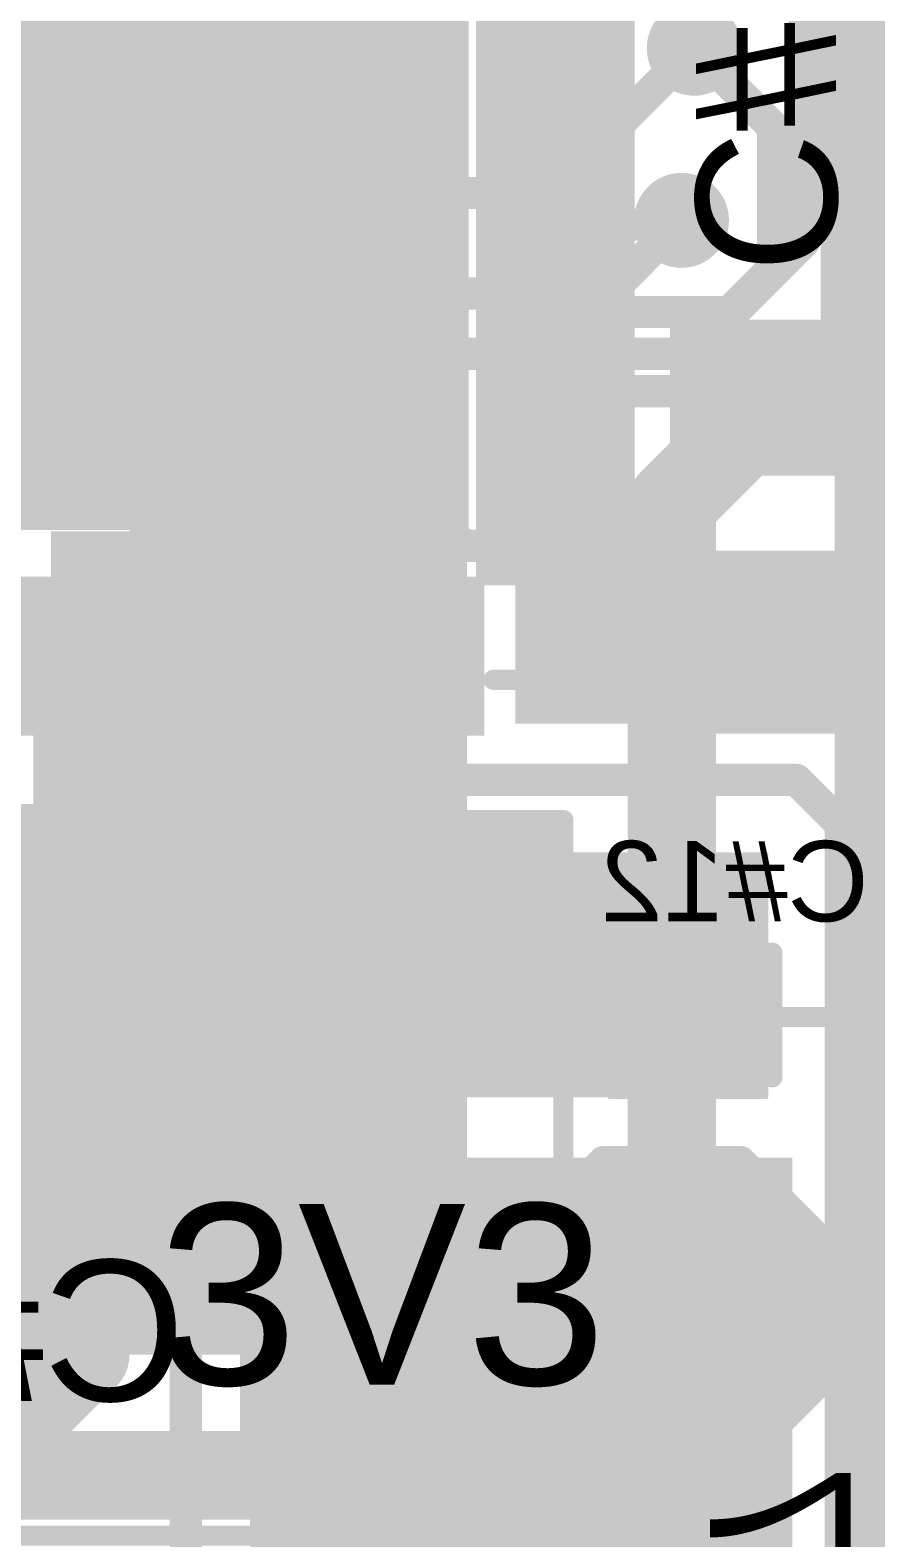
# Model space of a CAD drawing. Header units: millimetres. Extents: x -0.39 to 1.43, y -0.21 to 1.58.
# Drawn here: x 1.2063 to 1.419, y 0.1995 to 0.5745 of the extents above; entities that cross this region are included whole.
import ezdxf

# ---------------------------------------------------------------- set-up
doc = ezdxf.new("R2010")
doc.units = ezdxf.units.MM
doc.header["$MEASUREMENT"] = 0
for name, color, linetype in [('BottomLayer', 5, 'Continuous'), ('BottomOverlay', 54, 'Continuous'), ('BottomPaste', 16, 'Continuous'), ('BottomSolder', 6, 'Continuous'), ('TopLayer', 1, 'Continuous'), ('TopOverlay', 2, 'Continuous'), ('TopPaste', 8, 'Continuous'), ('TopSolder', 216, 'Continuous'), ('ViaHoleLayer', 16, 'Continuous')]:
    doc.layers.add(name, color=color, linetype=linetype)
doc.styles.add('Arial', font='', dxfattribs={"height": 0.2})
doc.styles.get('Arial').set_extended_font_data('Arial')

# ---------------------------------------------------------------- blocks, each defined once
blk = doc.blocks.new('TMC2130_LA_T_B_3')
at = {"layer": 'BottomLayer'}
for points in [[(-0.06299, 0.13189), (-0.06299, 0.10039), (-0.0748, 0.10039), (-0.0748, 0.13189)], [(-0.04331, 0.13189), (-0.04331, 0.10039), (-0.05512, 0.10039), (-0.05512, 0.13189)], [(-0.02362, 0.13189), (-0.02362, 0.10039), (-0.03543, 0.10039), (-0.03543, 0.13189)], [(-0.00394, 0.13189), (-0.00394, 0.10039), (-0.01575, 0.10039), (-0.01575, 0.13189)], [(0.01575, 0.13189), (0.01575, 0.10039), (0.00394, 0.10039), (0.00394, 0.13189)], [(0.03543, 0.13189), (0.03543, 0.10039), (0.02362, 0.10039), (0.02362, 0.13189)], [(0.05512, 0.13189), (0.05512, 0.10039), (0.04331, 0.10039), (0.04331, 0.13189)], [(0.0748, 0.13189), (0.0748, 0.10039), (0.06299, 0.10039), (0.06299, 0.13189)], [(-0.1122, 0.09449), (-0.08071, 0.09449), (-0.08071, 0.08268), (-0.1122, 0.08268)], [(0.1122, 0.08268), (0.08071, 0.08268), (0.08071, 0.09449), (0.1122, 0.09449)], [(-0.07087, 0.08071), (0.07087, 0.08071), (0.07087, -0.08071), (-0.07087, -0.08071)], [(-0.1122, 0.0748), (-0.08071, 0.0748), (-0.08071, 0.06299), (-0.1122, 0.06299)], [(0.1122, 0.06299), (0.08071, 0.06299), (0.08071, 0.0748), (0.1122, 0.0748)], [(-0.1122, 0.05512), (-0.08071, 0.05512), (-0.08071, 0.04331), (-0.1122, 0.04331)], [(0.1122, 0.04331), (0.08071, 0.04331), (0.08071, 0.05512), (0.1122, 0.05512)], [(-0.1122, 0.03543), (-0.08071, 0.03543), (-0.08071, 0.02362), (-0.1122, 0.02362)], [(0.1122, 0.02362), (0.08071, 0.02362), (0.08071, 0.03543), (0.1122, 0.03543)], [(-0.1122, 0.01575), (-0.08071, 0.01575), (-0.08071, 0.00394), (-0.1122, 0.00394)], [(0.1122, 0.00394), (0.08071, 0.00394), (0.08071, 0.01575), (0.1122, 0.01575)], [(-0.1122, -0.00394), (-0.08071, -0.00394), (-0.08071, -0.01575), (-0.1122, -0.01575)], [(0.1122, -0.01575), (0.08071, -0.01575), (0.08071, -0.00394), (0.1122, -0.00394)], [(-0.1122, -0.02362), (-0.08071, -0.02362), (-0.08071, -0.03543), (-0.1122, -0.03543)], [(0.1122, -0.03543), (0.08071, -0.03543), (0.08071, -0.02362), (0.1122, -0.02362)], [(-0.1122, -0.04331), (-0.08071, -0.04331), (-0.08071, -0.05512), (-0.1122, -0.05512)], [(0.1122, -0.05512), (0.08071, -0.05512), (0.08071, -0.04331), (0.1122, -0.04331)], [(-0.1122, -0.06299), (-0.08071, -0.06299), (-0.08071, -0.0748), (-0.1122, -0.0748)], [(0.1122, -0.0748), (0.08071, -0.0748), (0.08071, -0.06299), (0.1122, -0.06299)], [(-0.1122, -0.08268), (-0.08071, -0.08268), (-0.08071, -0.09449), (-0.1122, -0.09449)], [(0.1122, -0.09449), (0.08071, -0.09449), (0.08071, -0.08268), (0.1122, -0.08268)], [(-0.0748, -0.13189), (-0.0748, -0.10039), (-0.06299, -0.10039), (-0.06299, -0.13189)], [(-0.05512, -0.13189), (-0.05512, -0.10039), (-0.04331, -0.10039), (-0.04331, -0.13189)], [(-0.03543, -0.13189), (-0.03543, -0.10039), (-0.02362, -0.10039), (-0.02362, -0.13189)], [(-0.01575, -0.13189), (-0.01575, -0.10039), (-0.00394, -0.10039), (-0.00394, -0.13189)], [(0.00394, -0.13189), (0.00394, -0.10039), (0.01575, -0.10039), (0.01575, -0.13189)], [(0.02362, -0.13189), (0.02362, -0.10039), (0.03543, -0.10039), (0.03543, -0.13189)], [(0.04331, -0.13189), (0.04331, -0.10039), (0.05512, -0.10039), (0.05512, -0.13189)], [(0.06299, -0.13189), (0.06299, -0.10039), (0.0748, -0.10039), (0.0748, -0.13189)]]:
    blk.add_hatch(color=5, dxfattribs=at).paths.add_polyline_path(points)
at = {"layer": 'BottomPaste'}
for points in [[(-0.06299, 0.13189), (-0.06299, 0.10039), (-0.0748, 0.10039), (-0.0748, 0.13189)], [(-0.04331, 0.13189), (-0.04331, 0.10039), (-0.05512, 0.10039), (-0.05512, 0.13189)], [(-0.02362, 0.13189), (-0.02362, 0.10039), (-0.03543, 0.10039), (-0.03543, 0.13189)], [(-0.00394, 0.13189), (-0.00394, 0.10039), (-0.01575, 0.10039), (-0.01575, 0.13189)], [(0.01575, 0.13189), (0.01575, 0.10039), (0.00394, 0.10039), (0.00394, 0.13189)], [(0.03543, 0.13189), (0.03543, 0.10039), (0.02362, 0.10039), (0.02362, 0.13189)], [(0.05512, 0.13189), (0.05512, 0.10039), (0.04331, 0.10039), (0.04331, 0.13189)], [(0.0748, 0.13189), (0.0748, 0.10039), (0.06299, 0.10039), (0.06299, 0.13189)], [(-0.1122, 0.09449), (-0.08071, 0.09449), (-0.08071, 0.08268), (-0.1122, 0.08268)], [(0.1122, 0.08268), (0.08071, 0.08268), (0.08071, 0.09449), (0.1122, 0.09449)], [(-0.07087, 0.08071), (0.07087, 0.08071), (0.07087, -0.08071), (-0.07087, -0.08071)], [(-0.1122, 0.0748), (-0.08071, 0.0748), (-0.08071, 0.06299), (-0.1122, 0.06299)], [(0.1122, 0.06299), (0.08071, 0.06299), (0.08071, 0.0748), (0.1122, 0.0748)], [(-0.1122, 0.05512), (-0.08071, 0.05512), (-0.08071, 0.04331), (-0.1122, 0.04331)], [(0.1122, 0.04331), (0.08071, 0.04331), (0.08071, 0.05512), (0.1122, 0.05512)], [(-0.1122, 0.03543), (-0.08071, 0.03543), (-0.08071, 0.02362), (-0.1122, 0.02362)], [(0.1122, 0.02362), (0.08071, 0.02362), (0.08071, 0.03543), (0.1122, 0.03543)], [(-0.1122, 0.01575), (-0.08071, 0.01575), (-0.08071, 0.00394), (-0.1122, 0.00394)], [(0.1122, 0.00394), (0.08071, 0.00394), (0.08071, 0.01575), (0.1122, 0.01575)], [(-0.1122, -0.00394), (-0.08071, -0.00394), (-0.08071, -0.01575), (-0.1122, -0.01575)], [(0.1122, -0.01575), (0.08071, -0.01575), (0.08071, -0.00394), (0.1122, -0.00394)], [(-0.1122, -0.02362), (-0.08071, -0.02362), (-0.08071, -0.03543), (-0.1122, -0.03543)], [(0.1122, -0.03543), (0.08071, -0.03543), (0.08071, -0.02362), (0.1122, -0.02362)], [(-0.1122, -0.04331), (-0.08071, -0.04331), (-0.08071, -0.05512), (-0.1122, -0.05512)], [(0.1122, -0.05512), (0.08071, -0.05512), (0.08071, -0.04331), (0.1122, -0.04331)], [(-0.1122, -0.06299), (-0.08071, -0.06299), (-0.08071, -0.0748), (-0.1122, -0.0748)], [(0.1122, -0.0748), (0.08071, -0.0748), (0.08071, -0.06299), (0.1122, -0.06299)], [(-0.1122, -0.08268), (-0.08071, -0.08268), (-0.08071, -0.09449), (-0.1122, -0.09449)], [(0.1122, -0.09449), (0.08071, -0.09449), (0.08071, -0.08268), (0.1122, -0.08268)], [(-0.0748, -0.13189), (-0.0748, -0.10039), (-0.06299, -0.10039), (-0.06299, -0.13189)], [(-0.05512, -0.13189), (-0.05512, -0.10039), (-0.04331, -0.10039), (-0.04331, -0.13189)], [(-0.03543, -0.13189), (-0.03543, -0.10039), (-0.02362, -0.10039), (-0.02362, -0.13189)], [(-0.01575, -0.13189), (-0.01575, -0.10039), (-0.00394, -0.10039), (-0.00394, -0.13189)], [(0.00394, -0.13189), (0.00394, -0.10039), (0.01575, -0.10039), (0.01575, -0.13189)], [(0.02362, -0.13189), (0.02362, -0.10039), (0.03543, -0.10039), (0.03543, -0.13189)], [(0.04331, -0.13189), (0.04331, -0.10039), (0.05512, -0.10039), (0.05512, -0.13189)], [(0.06299, -0.13189), (0.06299, -0.10039), (0.0748, -0.10039), (0.0748, -0.13189)]]:
    blk.add_hatch(color=16, dxfattribs=at).paths.add_polyline_path(points)
at = {"layer": 'BottomSolder'}
for points in [[(-0.05899, 0.13589), (-0.05899, 0.09639), (-0.0788, 0.09639), (-0.0788, 0.13589)], [(-0.03931, 0.13589), (-0.03931, 0.09639), (-0.05912, 0.09639), (-0.05912, 0.13589)], [(-0.01962, 0.13589), (-0.01962, 0.09639), (-0.03943, 0.09639), (-0.03943, 0.13589)], [(0.00006, 0.13589), (0.00006, 0.09639), (-0.01975, 0.09639), (-0.01975, 0.13589)], [(0.01975, 0.13589), (0.01975, 0.09639), (-0.00006, 0.09639), (-0.00006, 0.13589)], [(0.03943, 0.13589), (0.03943, 0.09639), (0.01962, 0.09639), (0.01962, 0.13589)], [(0.05912, 0.13589), (0.05912, 0.09639), (0.03931, 0.09639), (0.03931, 0.13589)], [(0.0788, 0.13589), (0.0788, 0.09639), (0.05899, 0.09639), (0.05899, 0.13589)], [(-0.1162, 0.09849), (-0.07671, 0.09849), (-0.07671, 0.07868), (-0.1162, 0.07868)], [(0.1162, 0.07868), (0.07671, 0.07868), (0.07671, 0.09849), (0.1162, 0.09849)], [(-0.07487, 0.08471), (0.07487, 0.08471), (0.07487, -0.08471), (-0.07487, -0.08471)], [(-0.1162, 0.0788), (-0.07671, 0.0788), (-0.07671, 0.05899), (-0.1162, 0.05899)], [(0.1162, 0.05899), (0.07671, 0.05899), (0.07671, 0.0788), (0.1162, 0.0788)], [(-0.1162, 0.05912), (-0.07671, 0.05912), (-0.07671, 0.03931), (-0.1162, 0.03931)], [(0.1162, 0.03931), (0.07671, 0.03931), (0.07671, 0.05912), (0.1162, 0.05912)], [(-0.1162, 0.03943), (-0.07671, 0.03943), (-0.07671, 0.01962), (-0.1162, 0.01962)], [(0.1162, 0.01962), (0.07671, 0.01962), (0.07671, 0.03943), (0.1162, 0.03943)], [(-0.1162, 0.01975), (-0.07671, 0.01975), (-0.07671, -0.00006), (-0.1162, -0.00006)], [(0.1162, -0.00006), (0.07671, -0.00006), (0.07671, 0.01975), (0.1162, 0.01975)], [(-0.1162, 0.00006), (-0.07671, 0.00006), (-0.07671, -0.01975), (-0.1162, -0.01975)], [(0.1162, -0.01975), (0.07671, -0.01975), (0.07671, 0.00006), (0.1162, 0.00006)], [(-0.1162, -0.01962), (-0.07671, -0.01962), (-0.07671, -0.03943), (-0.1162, -0.03943)], [(0.1162, -0.03943), (0.07671, -0.03943), (0.07671, -0.01962), (0.1162, -0.01962)], [(-0.1162, -0.03931), (-0.07671, -0.03931), (-0.07671, -0.05912), (-0.1162, -0.05912)], [(0.1162, -0.05912), (0.07671, -0.05912), (0.07671, -0.03931), (0.1162, -0.03931)], [(-0.1162, -0.05899), (-0.07671, -0.05899), (-0.07671, -0.0788), (-0.1162, -0.0788)], [(0.1162, -0.0788), (0.07671, -0.0788), (0.07671, -0.05899), (0.1162, -0.05899)], [(-0.1162, -0.07868), (-0.07671, -0.07868), (-0.07671, -0.09849), (-0.1162, -0.09849)], [(0.1162, -0.09849), (0.07671, -0.09849), (0.07671, -0.07868), (0.1162, -0.07868)], [(-0.0788, -0.13589), (-0.0788, -0.09639), (-0.05899, -0.09639), (-0.05899, -0.13589)], [(-0.05912, -0.13589), (-0.05912, -0.09639), (-0.03931, -0.09639), (-0.03931, -0.13589)], [(-0.03943, -0.13589), (-0.03943, -0.09639), (-0.01962, -0.09639), (-0.01962, -0.13589)], [(-0.01975, -0.13589), (-0.01975, -0.09639), (0.00006, -0.09639), (0.00006, -0.13589)], [(-0.00006, -0.13589), (-0.00006, -0.09639), (0.01975, -0.09639), (0.01975, -0.13589)], [(0.01962, -0.13589), (0.01962, -0.09639), (0.03943, -0.09639), (0.03943, -0.13589)], [(0.03931, -0.13589), (0.03931, -0.09639), (0.05912, -0.09639), (0.05912, -0.13589)], [(0.05899, -0.13589), (0.05899, -0.09639), (0.0788, -0.09639), (0.0788, -0.13589)]]:
    blk.add_hatch(color=6, dxfattribs=at).paths.add_polyline_path(points)
at = {"layer": 'BottomOverlay', "const_width": 0.005}
for points in [[(-0.1025, 0.122), (-0.1025, 0.104)], [(-0.081, 0.122), (-0.1025, 0.122)], [(0.1025, 0.122), (0.081, 0.122)], [(0.1025, 0.122), (0.1025, 0.104)], [(-0.1025, -0.104), (-0.1025, -0.122)], [(0.1025, -0.104), (0.1025, -0.122)], [(-0.081, -0.122), (-0.1025, -0.122)], [(0.1025, -0.122), (0.081, -0.122)]]:
    blk.add_lwpolyline(points, dxfattribs=at)
at = {"layer": 'BottomOverlay'}
for points, const_width in [([(-0.10375, 0.122, 1), (-0.10125, 0.122, 1)], 0.0025), ([(-0.10375, 0.122, 1), (-0.10125, 0.122, 1)], 0.0025), ([(-0.08225, 0.122, 1), (-0.07975, 0.122, 1)], 0.0025), ([(0.07975, 0.122, 1), (0.08225, 0.122, 1)], 0.0025), ([(0.10125, 0.122, 1), (0.10375, 0.122, 1)], 0.0025), ([(0.10125, 0.122, 1), (0.10375, 0.122, 1)], 0.0025), ([(-0.10375, 0.104, 1), (-0.10125, 0.104, 1)], 0.0025), ([(0.10125, 0.104, 1), (0.10375, 0.104, 1)], 0.0025), ([(-0.11094, -0.1045, 1), (-0.11506, -0.1045, 1)], 0.01), ([(-0.11756, -0.1045, 1), (-0.11256, -0.1045, 1)], 0.005), ([(-0.11344, -0.1045, 1), (-0.10844, -0.1045, 1)], 0.005), ([(-0.10375, -0.104, 1), (-0.10125, -0.104, 1)], 0.0025), ([(0.10125, -0.104, 1), (0.10375, -0.104, 1)], 0.0025), ([(-0.10375, -0.122, 1), (-0.10125, -0.122, 1)], 0.0025), ([(-0.10375, -0.122, 1), (-0.10125, -0.122, 1)], 0.0025), ([(-0.08225, -0.122, 1), (-0.07975, -0.122, 1)], 0.0025), ([(0.07975, -0.122, 1), (0.08225, -0.122, 1)], 0.0025), ([(0.10125, -0.122, 1), (0.10375, -0.122, 1)], 0.0025), ([(0.10125, -0.122, 1), (0.10375, -0.122, 1)], 0.0025)]:
    blk.add_lwpolyline(points, format="xyb", close=True, dxfattribs=dict(at, const_width=const_width))
blk = doc.blocks.new('VKMD1001J101MV_4')
at = {"layer": 'TopLayer'}
for points in [[(-0.20768, 0.02756), (-0.0502, 0.02756), (-0.0502, -0.02756), (-0.20768, -0.02756)], [(0.0502, 0.02756), (0.20768, 0.02756), (0.20768, -0.02756), (0.0502, -0.02756)]]:
    blk.add_hatch(color=1, dxfattribs=at).paths.add_polyline_path(points)
at = {"layer": 'TopPaste'}
for points in [[(-0.20768, 0.02756), (-0.0502, 0.02756), (-0.0502, -0.02756), (-0.20768, -0.02756)], [(0.0502, 0.02756), (0.20768, 0.02756), (0.20768, -0.02756), (0.0502, -0.02756)]]:
    blk.add_hatch(color=8, dxfattribs=at).paths.add_polyline_path(points)
at = {"layer": 'TopSolder'}
for points in [[(-0.21168, 0.03156), (-0.0462, 0.03156), (-0.0462, -0.03156), (-0.21168, -0.03156)], [(0.0462, 0.03156), (0.21168, 0.03156), (0.21168, -0.03156), (0.0462, -0.03156)]]:
    blk.add_hatch(color=216, dxfattribs=at).paths.add_polyline_path(points)
at = {"layer": 'TopOverlay', "const_width": 0.005}
for points in [[(0.167, 0.166), (-0.107, 0.166)], [(0.167, 0.04), (0.167, 0.166)]]:
    blk.add_lwpolyline(points, dxfattribs=at)
at = {"layer": 'TopOverlay', "const_width": 0.0025}
for points in [[(0.16575, 0.166, 1), (0.16825, 0.166, 1)], [(0.16575, 0.166, 1), (0.16825, 0.166, 1)], [(0.16575, 0.04, 1), (0.16825, 0.04, 1)]]:
    blk.add_lwpolyline(points, format="xyb", close=True, dxfattribs=at)
blk = doc.blocks.new('R___1206_B_6')
at = {"layer": 'BottomLayer'}
for points in [[(-0.08, 0.035), (-0.02, 0.035), (-0.02, -0.035), (-0.08, -0.035)], [(0.02, 0.035), (0.08, 0.035), (0.08, -0.035), (0.02, -0.035)]]:
    blk.add_hatch(color=5, dxfattribs=at).paths.add_polyline_path(points)
at = {"layer": 'BottomPaste'}
for points in [[(-0.08, 0.035), (-0.02, 0.035), (-0.02, -0.035), (-0.08, -0.035)], [(0.02, 0.035), (0.08, 0.035), (0.08, -0.035), (0.02, -0.035)]]:
    blk.add_hatch(color=16, dxfattribs=at).paths.add_polyline_path(points)
at = {"layer": 'BottomSolder'}
for points in [[(-0.084, 0.039), (-0.016, 0.039), (-0.016, -0.039), (-0.084, -0.039)], [(0.016, 0.039), (0.084, 0.039), (0.084, -0.039), (0.016, -0.039)]]:
    blk.add_hatch(color=6, dxfattribs=at).paths.add_polyline_path(points)
at = {"layer": 'BottomOverlay', "const_width": 0.005}
for points in [[(-0.084, 0.039), (0.084, 0.039)], [(-0.084, 0.039), (-0.084, -0.039)], [(0.084, 0.039), (0.084, -0.039)], [(-0.084, -0.039), (0.084, -0.039)]]:
    blk.add_lwpolyline(points, dxfattribs=at)
at = {"layer": 'BottomOverlay', "const_width": 0.0025}
for points in [[(-0.08525, 0.039, 1), (-0.08275, 0.039, 1)], [(-0.08525, 0.039, 1), (-0.08275, 0.039, 1)], [(0.08275, 0.039, 1), (0.08525, 0.039, 1)], [(0.08275, 0.039, 1), (0.08525, 0.039, 1)], [(-0.08525, -0.039, 1), (-0.08275, -0.039, 1)], [(-0.08525, -0.039, 1), (-0.08275, -0.039, 1)], [(0.08275, -0.039, 1), (0.08525, -0.039, 1)], [(0.08275, -0.039, 1), (0.08525, -0.039, 1)]]:
    blk.add_lwpolyline(points, format="xyb", close=True, dxfattribs=at)
blk = doc.blocks.new('SMB_B_28')
at = {"layer": 'BottomLayer'}
for points in [[(-0.11417, 0.03937), (-0.05512, 0.03937), (-0.05512, -0.03937), (-0.11417, -0.03937)], [(0.05512, 0.03937), (0.11417, 0.03937), (0.11417, -0.03937), (0.05512, -0.03937)]]:
    blk.add_hatch(color=5, dxfattribs=at).paths.add_polyline_path(points)
at = {"layer": 'BottomOverlay'}
for points in [[(-0.1825, -0.073), (-0.118, -0.073), (-0.118, 0.073), (-0.1825, 0.073)], [(-0.12, 0.043), (-0.085, 0.043), (-0.085, 0.073), (-0.12, 0.073)], [(-0.12, -0.073), (-0.085, -0.073), (-0.085, -0.043), (-0.12, -0.043)]]:
    blk.add_hatch(color=54, dxfattribs=at).paths.add_polyline_path(points)
at = {"layer": 'BottomPaste'}
for points in [[(-0.11417, 0.03937), (-0.05512, 0.03937), (-0.05512, -0.03937), (-0.11417, -0.03937)], [(0.05512, 0.03937), (0.11417, 0.03937), (0.11417, -0.03937), (0.05512, -0.03937)]]:
    blk.add_hatch(color=16, dxfattribs=at).paths.add_polyline_path(points)
at = {"layer": 'BottomSolder'}
for points in [[(-0.11817, 0.04337), (-0.05112, 0.04337), (-0.05112, -0.04337), (-0.11817, -0.04337)], [(0.05112, 0.04337), (0.11817, 0.04337), (0.11817, -0.04337), (0.05112, -0.04337)]]:
    blk.add_hatch(color=6, dxfattribs=at).paths.add_polyline_path(points)
at = {"layer": 'BottomOverlay', "const_width": 0.005}
for points in [[(-0.096, 0.073), (0.084, 0.073)], [(0.084, 0.05), (0.084, 0.073)], [(0.084, -0.073), (0.084, -0.05)], [(-0.096, -0.073), (0.084, -0.073)]]:
    blk.add_lwpolyline(points, dxfattribs=at)
at = {"layer": 'BottomOverlay', "const_width": 0.0025}
for points in [[(-0.09725, 0.073, 1), (-0.09475, 0.073, 1)], [(0.08275, 0.073, 1), (0.08525, 0.073, 1)], [(0.08275, 0.073, 1), (0.08525, 0.073, 1)], [(0.08275, 0.05, 1), (0.08525, 0.05, 1)], [(0.08275, -0.05, 1), (0.08525, -0.05, 1)], [(-0.09725, -0.073, 1), (-0.09475, -0.073, 1)], [(0.08275, -0.073, 1), (0.08525, -0.073, 1)], [(0.08275, -0.073, 1), (0.08525, -0.073, 1)]]:
    blk.add_lwpolyline(points, format="xyb", close=True, dxfattribs=at)
at = {"layer": 'BottomOverlay', "text_generation_flag": 2}
blk.add_text('D5', height=0.035, dxfattribs=at).set_placement((0.1055, -0.1215))
blk = doc.blocks.new('TEST_POINT_48')
at = {"layer": 'TopLayer'}
blk.add_hatch(color=1, dxfattribs=at).paths.add_polyline_path([(0.015, 0.03), (-0.015, 0.03), (-0.03, 0.015), (-0.03, -0.015), (-0.015, -0.03), (0.015, -0.03), (0.03, -0.015), (0.03, 0.015)])
at = {"layer": 'TopPaste'}
blk.add_hatch(color=8, dxfattribs=at).paths.add_polyline_path([(0.015, 0.03), (-0.015, 0.03), (-0.03, 0.015), (-0.03, -0.015), (-0.015, -0.03), (0.015, -0.03), (0.03, -0.015), (0.03, 0.015)])
at = {"layer": 'TopSolder'}
blk.add_hatch(color=216, dxfattribs=at).paths.add_polyline_path([(0.017, 0.034), (-0.017, 0.034), (-0.034, 0.017), (-0.034, -0.017), (-0.017, -0.034), (0.017, -0.034), (0.034, -0.017), (0.034, 0.017)])
at = {"layer": 'TopOverlay', "const_width": 0.00787}
for points in [[(-0.017, 0.037), (-0.037, 0.017)], [(-0.017, 0.037), (0.017, 0.037)], [(-0.017, 0.037), (0.017, 0.037)], [(0.017, 0.037), (0.037, 0.017)], [(-0.037, 0.017), (-0.037, -0.017)], [(0.037, 0.017), (0.037, -0.017)], [(-0.037, -0.017), (-0.017, -0.037)], [(0.037, -0.017), (0.017, -0.037)], [(-0.017, -0.037), (0.017, -0.037)], [(-0.017, -0.037), (0.017, -0.037)]]:
    blk.add_lwpolyline(points, dxfattribs=at)
at = {"layer": 'TopOverlay', "const_width": 0.00394}
for points in [[(-0.01897, 0.037, 1), (-0.01503, 0.037, 1)], [(-0.01897, 0.037, 1), (-0.01503, 0.037, 1)], [(-0.01897, 0.037, 1), (-0.01503, 0.037, 1)], [(0.01503, 0.037, 1), (0.01897, 0.037, 1)], [(0.01503, 0.037, 1), (0.01897, 0.037, 1)], [(0.01503, 0.037, 1), (0.01897, 0.037, 1)], [(-0.03897, 0.017, 1), (-0.03503, 0.017, 1)], [(-0.03897, 0.017, 1), (-0.03503, 0.017, 1)], [(0.03503, 0.017, 1), (0.03897, 0.017, 1)], [(0.03503, 0.017, 1), (0.03897, 0.017, 1)], [(-0.03897, -0.017, 1), (-0.03503, -0.017, 1)], [(-0.03897, -0.017, 1), (-0.03503, -0.017, 1)], [(0.03503, -0.017, 1), (0.03897, -0.017, 1)], [(0.03503, -0.017, 1), (0.03897, -0.017, 1)], [(-0.01897, -0.037, 1), (-0.01503, -0.037, 1)], [(-0.01897, -0.037, 1), (-0.01503, -0.037, 1)], [(-0.01897, -0.037, 1), (-0.01503, -0.037, 1)], [(0.01503, -0.037, 1), (0.01897, -0.037, 1)], [(0.01503, -0.037, 1), (0.01897, -0.037, 1)], [(0.01503, -0.037, 1), (0.01897, -0.037, 1)]]:
    blk.add_lwpolyline(points, format="xyb", close=True, dxfattribs=at)
blk = doc.blocks.new('TEST_POINT_49')
at = {"layer": 'TopLayer'}
blk.add_hatch(color=1, dxfattribs=at).paths.add_polyline_path([(0.015, 0.03), (-0.015, 0.03), (-0.03, 0.015), (-0.03, -0.015), (-0.015, -0.03), (0.015, -0.03), (0.03, -0.015), (0.03, 0.015)])
at = {"layer": 'TopPaste'}
blk.add_hatch(color=8, dxfattribs=at).paths.add_polyline_path([(0.015, 0.03), (-0.015, 0.03), (-0.03, 0.015), (-0.03, -0.015), (-0.015, -0.03), (0.015, -0.03), (0.03, -0.015), (0.03, 0.015)])
at = {"layer": 'TopSolder'}
blk.add_hatch(color=216, dxfattribs=at).paths.add_polyline_path([(0.017, 0.034), (-0.017, 0.034), (-0.034, 0.017), (-0.034, -0.017), (-0.017, -0.034), (0.017, -0.034), (0.034, -0.017), (0.034, 0.017)])
at = {"layer": 'TopOverlay', "const_width": 0.00787}
for points in [[(-0.017, 0.037), (-0.037, 0.017)], [(0.017, 0.037), (-0.017, 0.037)], [(0.017, 0.037), (-0.017, 0.037)], [(0.037, 0.017), (0.017, 0.037)], [(-0.037, 0.017), (-0.037, -0.017)], [(0.037, 0.017), (0.037, -0.017)], [(-0.017, -0.037), (-0.037, -0.017)], [(0.037, -0.017), (0.017, -0.037)], [(0.017, -0.037), (-0.017, -0.037)], [(0.017, -0.037), (-0.017, -0.037)]]:
    blk.add_lwpolyline(points, dxfattribs=at)
at = {"layer": 'TopOverlay', "const_width": 0.00394}
for points in [[(-0.01897, 0.037, 1), (-0.01503, 0.037, 1)], [(-0.01897, 0.037, 1), (-0.01503, 0.037, 1)], [(-0.01897, 0.037, 1), (-0.01503, 0.037, 1)], [(0.01503, 0.037, 1), (0.01897, 0.037, 1)], [(0.01503, 0.037, 1), (0.01897, 0.037, 1)], [(0.01503, 0.037, 1), (0.01897, 0.037, 1)], [(-0.03897, 0.017, 1), (-0.03503, 0.017, 1)], [(-0.03897, 0.017, 1), (-0.03503, 0.017, 1)], [(0.03503, 0.017, 1), (0.03897, 0.017, 1)], [(0.03503, 0.017, 1), (0.03897, 0.017, 1)], [(-0.03897, -0.017, 1), (-0.03503, -0.017, 1)], [(-0.03897, -0.017, 1), (-0.03503, -0.017, 1)], [(0.03503, -0.017, 1), (0.03897, -0.017, 1)], [(0.03503, -0.017, 1), (0.03897, -0.017, 1)], [(-0.01897, -0.037, 1), (-0.01503, -0.037, 1)], [(-0.01897, -0.037, 1), (-0.01503, -0.037, 1)], [(-0.01897, -0.037, 1), (-0.01503, -0.037, 1)], [(0.01503, -0.037, 1), (0.01897, -0.037, 1)], [(0.01503, -0.037, 1), (0.01897, -0.037, 1)], [(0.01503, -0.037, 1), (0.01897, -0.037, 1)]]:
    blk.add_lwpolyline(points, format="xyb", close=True, dxfattribs=at)
blk = doc.blocks.new('C__0603_B_69')
at = {"layer": 'BottomLayer'}
for points in [[(-0.045, -0.0175), (-0.045, 0.0175), (-0.015, 0.0175), (-0.015, -0.0175)], [(0.015, -0.0175), (0.015, 0.0175), (0.045, 0.0175), (0.045, -0.0175)]]:
    blk.add_hatch(color=5, dxfattribs=at).paths.add_polyline_path(points)
at = {"layer": 'BottomPaste'}
for points in [[(-0.045, -0.0175), (-0.045, 0.0175), (-0.015, 0.0175), (-0.015, -0.0175)], [(0.015, -0.0175), (0.015, 0.0175), (0.045, 0.0175), (0.045, -0.0175)]]:
    blk.add_hatch(color=16, dxfattribs=at).paths.add_polyline_path(points)
at = {"layer": 'BottomSolder'}
for points in [[(-0.04736, -0.01986), (-0.04736, 0.01986), (-0.01264, 0.01986), (-0.01264, -0.01986)], [(0.01264, -0.01986), (0.01264, 0.01986), (0.04736, 0.01986), (0.04736, -0.01986)]]:
    blk.add_hatch(color=6, dxfattribs=at).paths.add_polyline_path(points)
at = {"layer": 'BottomOverlay', "const_width": 0.005}
for points in [[(-0.049, -0.021), (-0.049, 0.021)], [(-0.018, 0.021), (-0.049, 0.021)], [(0.049, 0.021), (0.018, 0.021)], [(0.049, -0.021), (0.049, 0.021)], [(-0.018, -0.021), (-0.049, -0.021)], [(0.049, -0.021), (0.018, -0.021)]]:
    blk.add_lwpolyline(points, dxfattribs=at)
at = {"layer": 'BottomOverlay', "const_width": 0.0025}
for points in [[(-0.05025, 0.021, 1), (-0.04775, 0.021, 1)], [(-0.05025, 0.021, 1), (-0.04775, 0.021, 1)], [(-0.01925, 0.021, 1), (-0.01675, 0.021, 1)], [(0.01675, 0.021, 1), (0.01925, 0.021, 1)], [(0.04775, 0.021, 1), (0.05025, 0.021, 1)], [(0.04775, 0.021, 1), (0.05025, 0.021, 1)], [(-0.05025, -0.021, 1), (-0.04775, -0.021, 1)], [(-0.05025, -0.021, 1), (-0.04775, -0.021, 1)], [(-0.01925, -0.021, 1), (-0.01675, -0.021, 1)], [(0.01675, -0.021, 1), (0.01925, -0.021, 1)], [(0.04775, -0.021, 1), (0.05025, -0.021, 1)], [(0.04775, -0.021, 1), (0.05025, -0.021, 1)]]:
    blk.add_lwpolyline(points, format="xyb", close=True, dxfattribs=at)
blk = doc.blocks.new('C__0603_B_70')
at = {"layer": 'BottomLayer'}
for points in [[(-0.045, -0.0175), (-0.045, 0.0175), (-0.015, 0.0175), (-0.015, -0.0175)], [(0.015, -0.0175), (0.015, 0.0175), (0.045, 0.0175), (0.045, -0.0175)]]:
    blk.add_hatch(color=5, dxfattribs=at).paths.add_polyline_path(points)
at = {"layer": 'BottomPaste'}
for points in [[(-0.045, -0.0175), (-0.045, 0.0175), (-0.015, 0.0175), (-0.015, -0.0175)], [(0.015, -0.0175), (0.015, 0.0175), (0.045, 0.0175), (0.045, -0.0175)]]:
    blk.add_hatch(color=16, dxfattribs=at).paths.add_polyline_path(points)
at = {"layer": 'BottomSolder'}
for points in [[(-0.04736, -0.01986), (-0.04736, 0.01986), (-0.01264, 0.01986), (-0.01264, -0.01986)], [(0.01264, -0.01986), (0.01264, 0.01986), (0.04736, 0.01986), (0.04736, -0.01986)]]:
    blk.add_hatch(color=6, dxfattribs=at).paths.add_polyline_path(points)
at = {"layer": 'BottomOverlay', "const_width": 0.005}
for points in [[(-0.049, -0.021), (-0.049, 0.021)], [(-0.018, 0.021), (-0.049, 0.021)], [(0.049, 0.021), (0.018, 0.021)], [(0.049, -0.021), (0.049, 0.021)], [(-0.018, -0.021), (-0.049, -0.021)], [(0.049, -0.021), (0.018, -0.021)]]:
    blk.add_lwpolyline(points, dxfattribs=at)
at = {"layer": 'BottomOverlay', "const_width": 0.0025}
for points in [[(-0.05025, 0.021, 1), (-0.04775, 0.021, 1)], [(-0.05025, 0.021, 1), (-0.04775, 0.021, 1)], [(-0.01925, 0.021, 1), (-0.01675, 0.021, 1)], [(0.01675, 0.021, 1), (0.01925, 0.021, 1)], [(0.04775, 0.021, 1), (0.05025, 0.021, 1)], [(0.04775, 0.021, 1), (0.05025, 0.021, 1)], [(-0.05025, -0.021, 1), (-0.04775, -0.021, 1)], [(-0.05025, -0.021, 1), (-0.04775, -0.021, 1)], [(-0.01925, -0.021, 1), (-0.01675, -0.021, 1)], [(0.01675, -0.021, 1), (0.01925, -0.021, 1)], [(0.04775, -0.021, 1), (0.05025, -0.021, 1)], [(0.04775, -0.021, 1), (0.05025, -0.021, 1)]]:
    blk.add_lwpolyline(points, format="xyb", close=True, dxfattribs=at)
blk = doc.blocks.new('C__0603_B_72')
at = {"layer": 'BottomLayer'}
for points in [[(-0.045, -0.0175), (-0.045, 0.0175), (-0.015, 0.0175), (-0.015, -0.0175)], [(0.015, -0.0175), (0.015, 0.0175), (0.045, 0.0175), (0.045, -0.0175)]]:
    blk.add_hatch(color=5, dxfattribs=at).paths.add_polyline_path(points)
at = {"layer": 'BottomPaste'}
for points in [[(-0.045, -0.0175), (-0.045, 0.0175), (-0.015, 0.0175), (-0.015, -0.0175)], [(0.015, -0.0175), (0.015, 0.0175), (0.045, 0.0175), (0.045, -0.0175)]]:
    blk.add_hatch(color=16, dxfattribs=at).paths.add_polyline_path(points)
at = {"layer": 'BottomSolder'}
for points in [[(-0.04736, -0.01986), (-0.04736, 0.01986), (-0.01264, 0.01986), (-0.01264, -0.01986)], [(0.01264, -0.01986), (0.01264, 0.01986), (0.04736, 0.01986), (0.04736, -0.01986)]]:
    blk.add_hatch(color=6, dxfattribs=at).paths.add_polyline_path(points)
at = {"layer": 'BottomOverlay', "const_width": 0.005}
for points in [[(-0.049, 0.021), (-0.049, -0.021)], [(-0.018, 0.021), (-0.049, 0.021)], [(0.049, 0.021), (0.018, 0.021)], [(0.049, 0.021), (0.049, -0.021)], [(-0.018, -0.021), (-0.049, -0.021)], [(0.049, -0.021), (0.018, -0.021)]]:
    blk.add_lwpolyline(points, dxfattribs=at)
at = {"layer": 'BottomOverlay', "const_width": 0.0025}
for points in [[(-0.05025, 0.021, 1), (-0.04775, 0.021, 1)], [(-0.05025, 0.021, 1), (-0.04775, 0.021, 1)], [(-0.01925, 0.021, 1), (-0.01675, 0.021, 1)], [(0.01675, 0.021, 1), (0.01925, 0.021, 1)], [(0.04775, 0.021, 1), (0.05025, 0.021, 1)], [(0.04775, 0.021, 1), (0.05025, 0.021, 1)], [(-0.05025, -0.021, 1), (-0.04775, -0.021, 1)], [(-0.05025, -0.021, 1), (-0.04775, -0.021, 1)], [(-0.01925, -0.021, 1), (-0.01675, -0.021, 1)], [(0.01675, -0.021, 1), (0.01925, -0.021, 1)], [(0.04775, -0.021, 1), (0.05025, -0.021, 1)], [(0.04775, -0.021, 1), (0.05025, -0.021, 1)]]:
    blk.add_lwpolyline(points, format="xyb", close=True, dxfattribs=at)
blk = doc.blocks.new('C__0603_B_73')
at = {"layer": 'BottomLayer'}
for points in [[(-0.045, -0.0175), (-0.045, 0.0175), (-0.015, 0.0175), (-0.015, -0.0175)], [(0.015, -0.0175), (0.015, 0.0175), (0.045, 0.0175), (0.045, -0.0175)]]:
    blk.add_hatch(color=5, dxfattribs=at).paths.add_polyline_path(points)
at = {"layer": 'BottomPaste'}
for points in [[(-0.045, -0.0175), (-0.045, 0.0175), (-0.015, 0.0175), (-0.015, -0.0175)], [(0.015, -0.0175), (0.015, 0.0175), (0.045, 0.0175), (0.045, -0.0175)]]:
    blk.add_hatch(color=16, dxfattribs=at).paths.add_polyline_path(points)
at = {"layer": 'BottomSolder'}
for points in [[(-0.04736, -0.01986), (-0.04736, 0.01986), (-0.01264, 0.01986), (-0.01264, -0.01986)], [(0.01264, -0.01986), (0.01264, 0.01986), (0.04736, 0.01986), (0.04736, -0.01986)]]:
    blk.add_hatch(color=6, dxfattribs=at).paths.add_polyline_path(points)
at = {"layer": 'BottomOverlay', "const_width": 0.005}
for points in [[(-0.049, 0.021), (-0.049, -0.021)], [(-0.018, 0.021), (-0.049, 0.021)], [(0.049, 0.021), (0.018, 0.021)], [(0.049, 0.021), (0.049, -0.021)], [(-0.018, -0.021), (-0.049, -0.021)], [(0.049, -0.021), (0.018, -0.021)]]:
    blk.add_lwpolyline(points, dxfattribs=at)
at = {"layer": 'BottomOverlay', "const_width": 0.0025}
for points in [[(-0.05025, 0.021, 1), (-0.04775, 0.021, 1)], [(-0.05025, 0.021, 1), (-0.04775, 0.021, 1)], [(-0.01925, 0.021, 1), (-0.01675, 0.021, 1)], [(0.01675, 0.021, 1), (0.01925, 0.021, 1)], [(0.04775, 0.021, 1), (0.05025, 0.021, 1)], [(0.04775, 0.021, 1), (0.05025, 0.021, 1)], [(-0.05025, -0.021, 1), (-0.04775, -0.021, 1)], [(-0.05025, -0.021, 1), (-0.04775, -0.021, 1)], [(-0.01925, -0.021, 1), (-0.01675, -0.021, 1)], [(0.01675, -0.021, 1), (0.01925, -0.021, 1)], [(0.04775, -0.021, 1), (0.05025, -0.021, 1)], [(0.04775, -0.021, 1), (0.05025, -0.021, 1)]]:
    blk.add_lwpolyline(points, format="xyb", close=True, dxfattribs=at)

msp = doc.modelspace()

# ---------------------------------------------------------------- hatches: boundary and pattern name
at = {"layer": 'BottomLayer'}
h = msp.add_hatch(color=5, dxfattribs=at)
edge = h.paths.add_edge_path()
edge.add_arc((1.37156, 0.57), 0.01181, 0, 360)
h = msp.add_hatch(color=5, dxfattribs=at)
edge = h.paths.add_edge_path()
edge.add_arc((1.36839, 0.52718), 0.01181, 0, 360)
h = msp.add_hatch(color=5, dxfattribs=at)
edge = h.paths.add_edge_path()
edge.add_arc((1.39025, 0.481), 0.01181, 0, 360)
h = msp.add_hatch(color=5, dxfattribs=at)
edge = h.paths.add_edge_path()
edge.add_arc((1.243, 0.463), 0.01181, 0, 360)
for points in [[(1.327, 0.402), (1.409, 0.402), (1.409, 0.445), (1.327, 0.445)], [(1.257, 0.361), (1.335, 0.361), (1.335, 0.377), (1.257, 0.377)], [(1.257, 0.309), (1.39, 0.309), (1.39, 0.37), (1.257, 0.37)], [(1.261, 0.15379), (1.396, 0.15379), (1.396, 0.294), (1.261, 0.294)]]:
    msp.add_hatch(color=5, dxfattribs=at).paths.add_polyline_path(points)
h = msp.add_hatch(color=5, dxfattribs=at)
edge = h.paths.add_edge_path()
edge.add_arc((1.296, 0.271), 0.01181, 0, 360)
at = {"layer": 'TopLayer'}
for points in [[(1.184, 0.545), (1.27351, 0.545), (1.27351, 0.916), (1.184, 0.916)], [(1.231, 0.359), (1.315, 0.359), (1.315, 0.481), (1.231, 0.481)], [(1.137, 0.245), (1.315, 0.245), (1.315, 0.382), (1.137, 0.382)]]:
    msp.add_hatch(color=1, dxfattribs=at).paths.add_polyline_path(points)
h = msp.add_hatch(color=1, dxfattribs=at)
edge = h.paths.add_edge_path()
edge.add_arc((1.37156, 0.57), 0.01181, 0, 360)
h = msp.add_hatch(color=1, dxfattribs=at)
edge = h.paths.add_edge_path()
edge.add_arc((1.36839, 0.52718), 0.01181, 0, 360)
h = msp.add_hatch(color=1, dxfattribs=at)
edge = h.paths.add_edge_path()
edge.add_arc((1.39025, 0.481), 0.01181, 0, 360)
h = msp.add_hatch(color=1, dxfattribs=at)
edge = h.paths.add_edge_path()
edge.add_arc((1.243, 0.463), 0.01181, 0, 360)
h = msp.add_hatch(color=1, dxfattribs=at)
edge = h.paths.add_edge_path()
edge.add_arc((1.296, 0.271), 0.01181, 0, 360)
at = {"layer": 'ViaHoleLayer'}
h = msp.add_hatch(color=16, dxfattribs=at)
edge = h.paths.add_edge_path()
edge.add_arc((1.37156, 0.57), 0.00591, 0, 360)
h = msp.add_hatch(color=16, dxfattribs=at)
edge = h.paths.add_edge_path()
edge.add_arc((1.36839, 0.52718), 0.00591, 0, 360)
h = msp.add_hatch(color=16, dxfattribs=at)
edge = h.paths.add_edge_path()
edge.add_arc((1.39025, 0.481), 0.00591, 0, 360)
h = msp.add_hatch(color=16, dxfattribs=at)
edge = h.paths.add_edge_path()
edge.add_arc((1.243, 0.463), 0.00591, 0, 360)
h = msp.add_hatch(color=16, dxfattribs=at)
edge = h.paths.add_edge_path()
edge.add_arc((1.296, 0.271), 0.00591, 0, 360)

# ---------------------------------------------------------------- linework, layer by layer
at = {"layer": 'BottomLayer'}
for points, const_width in [([(1.407, 0.4965), (1.407, 0.6952)], 0.008), ([(1.24054, 0.54954), (1.28976, 0.59876)], 0.008), ([(1.24304, 0.5324), (1.29376, 0.58311)], 0.008), ([(1.37156, 0.57), (1.3912, 0.55036)], 0.008), ([(1.24054, 0.5379), (1.24054, 0.54954)], 0.008), ([(1.3912, 0.51534), (1.3912, 0.55036)], 0.008), ([(1.12274, 0.54374), (1.2347, 0.54374)], 0.008), ([(1.2347, 0.54374), (1.24054, 0.5379)], 0.008), ([(1.24054, 0.5349), (1.24304, 0.5324)], 0.008), ([(1.24054, 0.51995), (1.24054, 0.5339)], 0.008), ([(1.24304, 0.52155), (1.24304, 0.5324)], 0.008), ([(1.21502, 0.50437), (1.23782, 0.52718)], 0.008), ([(1.337, 0.52506), (1.33806, 0.52612)], 0.008), ([(1.33806, 0.52612), (1.36733, 0.52612)], 0.008), ([(1.36733, 0.52612), (1.36839, 0.52718)], 0.008), ([(1.24054, 0.51995), (1.24054, 0.51995)], 0.008), ([(1.24054, 0.51995), (1.2897, 0.47079)], 0.008), ([(1.24533, 0.51967), (1.29196, 0.47304)], 0.008), ([(1.38023, 0.50437), (1.3912, 0.51534)], 0.008), ([(1.14809, 0.50437), (1.21502, 0.50437)], 0.008), ([(1.341, 0.50437), (1.38023, 0.50437)], 0.008), ([(1.3915, 0.481), (1.407, 0.4965)], 0.008), ([(1.341, 0.48468), (1.38532, 0.48468)], 0.008), ([(1.38532, 0.48468), (1.389, 0.481)], 0.008), ([(1.389, 0.481), (1.39025, 0.481)], 0.008), ([(1.39025, 0.481), (1.3915, 0.481)], 0.008), ([(1.28976, 0.47079), (1.28976, 0.47484)], 0.008), ([(1.29196, 0.47304), (1.29256, 0.47304)], 0.008), ([(1.2897, 0.47079), (1.28976, 0.47079)], 0.008), ([(1.28976, 0.47079), (1.29481, 0.47079)], 0.008), ([(1.28976, 0.41876), (1.28976, 0.47079)], 0.008), ([(1.29481, 0.47079), (1.30741, 0.45819)], 0.008), ([(1.30741, 0.45308), (1.30741, 0.45819)], 0.008), ([(1.30741, 0.45308), (1.31428, 0.44621)], 0.008), ([(1.31428, 0.44621), (1.3401, 0.44621)], 0.008), ([(1.3401, 0.44621), (1.341, 0.44531)], 0.008), ([(1.21102, 0.3695), (1.21102, 0.41876)], 0.008), ([(1.2307, 0.3877), (1.2307, 0.41876)], 0.008), ([(1.249, 0.41714), (1.25054, 0.4156)], 0.008), ([(1.27007, 0.39269), (1.27007, 0.41876)], 0.008), ([(1.25054, 0.39101), (1.25054, 0.4156)], 0.008), ([(1.25054, 0.39101), (1.261, 0.38054)], 0.008), ([(1.27007, 0.39269), (1.27476, 0.388)], 0.008), ([(1.2307, 0.3877), (1.245, 0.3734)], 0.008), ([(1.27476, 0.388), (1.397, 0.388)], 0.008), ([(1.397, 0.388), (1.408, 0.377)], 0.008), ([(1.261, 0.363), (1.261, 0.38054)], 0.008), ([(1.408, -0.04533), (1.408, 0.377)], 0.008), ([(1.245, 0.126), (1.245, 0.3734)], 0.008), ([(1.21102, 0.3695), (1.21902, 0.3615)], 0.008), ([(1.269, 0.37), (1.295, 0.344)], 0.008), ([(1.21902, 0.3615), (1.2195, 0.3615)], 0.008), ([(1.2195, 0.3615), (1.225, 0.356)], 0.008), ([(1.225, 0.299), (1.225, 0.356)], 0.008), ([(1.295, 0.344), (1.3, 0.344)], 0.008), ([(1.22, 0.245), (1.22, 0.299)], 0.022), ([(1.16148, 0.18648), (1.22, 0.245)], 0.022)]:
    msp.add_lwpolyline(points, dxfattribs=dict(at, const_width=const_width))
for points, const_width in [([(1.36956, 0.57, 1), (1.37356, 0.57, 1)], 0.004), ([(1.23854, 0.54954, 1), (1.24254, 0.54954, 1)], 0.004), ([(1.23854, 0.54954, 1), (1.24254, 0.54954, 1)], 0.004), ([(1.3892, 0.55036, 1), (1.3932, 0.55036, 1)], 0.004), ([(1.3892, 0.55036, 1), (1.3932, 0.55036, 1)], 0.004), ([(1.2327, 0.54374, 1), (1.2367, 0.54374, 1)], 0.004), ([(1.2327, 0.54374, 1), (1.2367, 0.54374, 1)], 0.004), ([(1.23854, 0.5379, 1), (1.24254, 0.5379, 1)], 0.004), ([(1.23854, 0.5379, 1), (1.24254, 0.5379, 1)], 0.004), ([(1.23854, 0.5349, 1), (1.24254, 0.5349, 1)], 0.004), ([(1.23854, 0.5339, 1), (1.24254, 0.5339, 1)], 0.004), ([(1.24104, 0.5324, 1), (1.24504, 0.5324, 1)], 0.004), ([(1.24104, 0.5324, 1), (1.24504, 0.5324, 1)], 0.004), ([(1.24104, 0.5324, 1), (1.24504, 0.5324, 1)], 0.004), ([(1.23582, 0.52718, 1), (1.23982, 0.52718, 1)], 0.004), ([(1.335, 0.52506, 1), (1.339, 0.52506, 1)], 0.004), ([(1.33606, 0.52612, 1), (1.34006, 0.52612, 1)], 0.004), ([(1.33606, 0.52612, 1), (1.34006, 0.52612, 1)], 0.004), ([(1.36533, 0.52612, 1), (1.36933, 0.52612, 1)], 0.004), ([(1.36533, 0.52612, 1), (1.36933, 0.52612, 1)], 0.004), ([(1.36639, 0.52718, 1), (1.37039, 0.52718, 1)], 0.004), ([(1.24104, 0.52155, 1), (1.24504, 0.52155, 1)], 0.004), ([(1.23854, 0.51995, 1), (1.24254, 0.51995, 1)], 0.004), ([(1.23854, 0.51995, 1), (1.24254, 0.51995, 1)], 0.004), ([(1.23854, 0.51995, 1), (1.24254, 0.51995, 1)], 0.004), ([(1.23854, 0.51995, 1), (1.24254, 0.51995, 1)], 0.004), ([(1.24333, 0.51967, 1), (1.24733, 0.51967, 1)], 0.004), ([(1.3892, 0.51534, 1), (1.3932, 0.51534, 1)], 0.004), ([(1.3892, 0.51534, 1), (1.3932, 0.51534, 1)], 0.004), ([(1.21302, 0.50437, 1), (1.21702, 0.50437, 1)], 0.004), ([(1.21302, 0.50437, 1), (1.21702, 0.50437, 1)], 0.004), ([(1.339, 0.50437, 1), (1.343, 0.50437, 1)], 0.004), ([(1.37823, 0.50437, 1), (1.38223, 0.50437, 1)], 0.004), ([(1.37823, 0.50437, 1), (1.38223, 0.50437, 1)], 0.004), ([(1.405, 0.4965, 1), (1.409, 0.4965, 1)], 0.004), ([(1.405, 0.4965, 1), (1.409, 0.4965, 1)], 0.004), ([(1.339, 0.48468, 1), (1.343, 0.48468, 1)], 0.004), ([(1.38332, 0.48468, 1), (1.38732, 0.48468, 1)], 0.004), ([(1.38332, 0.48468, 1), (1.38732, 0.48468, 1)], 0.004), ([(1.387, 0.481, 1), (1.391, 0.481, 1)], 0.004), ([(1.387, 0.481, 1), (1.391, 0.481, 1)], 0.004), ([(1.38825, 0.481, 1), (1.39225, 0.481, 1)], 0.004), ([(1.38825, 0.481, 1), (1.39225, 0.481, 1)], 0.004), ([(1.3895, 0.481, 1), (1.3935, 0.481, 1)], 0.004), ([(1.3895, 0.481, 1), (1.3935, 0.481, 1)], 0.004), ([(1.28776, 0.47484, 1), (1.29176, 0.47484, 1)], 0.004), ([(1.28996, 0.47304, 1), (1.29396, 0.47304, 1)], 0.004), ([(1.28996, 0.47304, 1), (1.29396, 0.47304, 1)], 0.004), ([(1.29056, 0.47304, 1), (1.29456, 0.47304, 1)], 0.004), ([(1.2877, 0.47079, 1), (1.2917, 0.47079, 1)], 0.004), ([(1.2877, 0.47079, 1), (1.2917, 0.47079, 1)], 0.004), ([(1.28776, 0.47079, 1), (1.29176, 0.47079, 1)], 0.004), ([(1.28776, 0.47079, 1), (1.29176, 0.47079, 1)], 0.004), ([(1.28776, 0.47079, 1), (1.29176, 0.47079, 1)], 0.004), ([(1.28776, 0.47079, 1), (1.29176, 0.47079, 1)], 0.004), ([(1.29281, 0.47079, 1), (1.29681, 0.47079, 1)], 0.004), ([(1.29281, 0.47079, 1), (1.29681, 0.47079, 1)], 0.004), ([(1.30541, 0.45819, 1), (1.30941, 0.45819, 1)], 0.004), ([(1.30541, 0.45819, 1), (1.30941, 0.45819, 1)], 0.004), ([(1.30541, 0.45308, 1), (1.30941, 0.45308, 1)], 0.004), ([(1.30541, 0.45308, 1), (1.30941, 0.45308, 1)], 0.004), ([(1.31228, 0.44621, 1), (1.31628, 0.44621, 1)], 0.004), ([(1.31228, 0.44621, 1), (1.31628, 0.44621, 1)], 0.004), ([(1.3381, 0.44621, 1), (1.3421, 0.44621, 1)], 0.004), ([(1.3381, 0.44621, 1), (1.3421, 0.44621, 1)], 0.004), ([(1.339, 0.44531, 1), (1.343, 0.44531, 1)], 0.004), ([(1.20902, 0.41876, 1), (1.21302, 0.41876, 1)], 0.004), ([(1.2287, 0.41876, 1), (1.2327, 0.41876, 1)], 0.004), ([(1.247, 0.41714, 1), (1.251, 0.41714, 1)], 0.004), ([(1.26807, 0.41876, 1), (1.27207, 0.41876, 1)], 0.004), ([(1.28776, 0.41876, 1), (1.29176, 0.41876, 1)], 0.004), ([(1.24854, 0.4156, 1), (1.25254, 0.4156, 1)], 0.004), ([(1.24854, 0.4156, 1), (1.25254, 0.4156, 1)], 0.004), ([(1.24854, 0.39101, 1), (1.25254, 0.39101, 1)], 0.004), ([(1.24854, 0.39101, 1), (1.25254, 0.39101, 1)], 0.004), ([(1.26807, 0.39269, 1), (1.27207, 0.39269, 1)], 0.004), ([(1.26807, 0.39269, 1), (1.27207, 0.39269, 1)], 0.004), ([(1.2287, 0.3877, 1), (1.2327, 0.3877, 1)], 0.004), ([(1.2287, 0.3877, 1), (1.2327, 0.3877, 1)], 0.004), ([(1.27276, 0.388, 1), (1.27676, 0.388, 1)], 0.004), ([(1.27276, 0.388, 1), (1.27676, 0.388, 1)], 0.004), ([(1.395, 0.388, 1), (1.399, 0.388, 1)], 0.004), ([(1.395, 0.388, 1), (1.399, 0.388, 1)], 0.004), ([(1.259, 0.38054, 1), (1.263, 0.38054, 1)], 0.004), ([(1.259, 0.38054, 1), (1.263, 0.38054, 1)], 0.004), ([(1.406, 0.377, 1), (1.41, 0.377, 1)], 0.004), ([(1.406, 0.377, 1), (1.41, 0.377, 1)], 0.004), ([(1.243, 0.3734, 1), (1.247, 0.3734, 1)], 0.004), ([(1.243, 0.3734, 1), (1.247, 0.3734, 1)], 0.004), ([(1.20902, 0.3695, 1), (1.21302, 0.3695, 1)], 0.004), ([(1.20902, 0.3695, 1), (1.21302, 0.3695, 1)], 0.004), ([(1.267, 0.37, 1), (1.271, 0.37, 1)], 0.004), ([(1.21702, 0.3615, 1), (1.22102, 0.3615, 1)], 0.004), ([(1.21702, 0.3615, 1), (1.22102, 0.3615, 1)], 0.004), ([(1.2175, 0.3615, 1), (1.2215, 0.3615, 1)], 0.004), ([(1.2175, 0.3615, 1), (1.2215, 0.3615, 1)], 0.004), ([(1.259, 0.363, 1), (1.263, 0.363, 1)], 0.004), ([(1.223, 0.356, 1), (1.227, 0.356, 1)], 0.004), ([(1.223, 0.356, 1), (1.227, 0.356, 1)], 0.004), ([(1.293, 0.344, 1), (1.297, 0.344, 1)], 0.004), ([(1.293, 0.344, 1), (1.297, 0.344, 1)], 0.004), ([(1.298, 0.344, 1), (1.302, 0.344, 1)], 0.004), ([(1.2145, 0.299, 1), (1.2255, 0.299, 1)], 0.011), ([(1.223, 0.299, 1), (1.227, 0.299, 1)], 0.004), ([(1.2145, 0.245, 1), (1.2255, 0.245, 1)], 0.011), ([(1.2145, 0.245, 1), (1.2255, 0.245, 1)], 0.011)]:
    msp.add_lwpolyline(points, format="xyb", close=True, dxfattribs=dict(at, const_width=const_width))
at = {"layer": 'BottomOverlay', "const_width": 0.01}
for points in [[(1.34487, 0.22313), (1.37742, 0.22313)], [(1.37742, 0.22313), (1.385, 0.21555)]]:
    msp.add_lwpolyline(points, dxfattribs=at)
at = {"layer": 'BottomOverlay', "const_width": 0.005}
for points in [[(1.34237, 0.22313, 1), (1.34737, 0.22313, 1)], [(1.37492, 0.22313, 1), (1.37992, 0.22313, 1)], [(1.37492, 0.22313, 1), (1.37992, 0.22313, 1)], [(1.3825, 0.21555, 1), (1.3875, 0.21555, 1)]]:
    msp.add_lwpolyline(points, format="xyb", close=True, dxfattribs=at)
at = {"layer": 'TopLayer'}
for points, const_width in [([(1.415, -0.034), (1.415, 0.661)], 0.008), ([(1.399, 0.52201), (1.399, 0.633)], 0.008), ([(1.33556, 0.534), (1.37156, 0.57)], 0.008), ([(1.17247, 0.534), (1.33556, 0.534)], 0.008), ([(1.35021, 0.509), (1.36839, 0.52718)], 0.008), ([(1.37099, 0.494), (1.399, 0.52201)], 0.008), ([(1.17626, 0.509), (1.35021, 0.509)], 0.008), ([(1.074, 0.34), (1.228, 0.494)], 0.008), ([(1.228, 0.494), (1.37099, 0.494)], 0.008), ([(1.366, 0.45675), (1.39025, 0.481)], 0.022), ([(1.366, 0.256), (1.366, 0.45675)], 0.022), ([(1.296, 0.271), (1.296, 0.274)], 0.022), ([(1.325, 0.215), (1.366, 0.256)], 0.022), ([(1.12252, 0.215), (1.325, 0.215)], 0.022)]:
    msp.add_lwpolyline(points, dxfattribs=dict(at, const_width=const_width))
for points, const_width in [([(1.36956, 0.57, 1), (1.37356, 0.57, 1)], 0.004), ([(1.33356, 0.534, 1), (1.33756, 0.534, 1)], 0.004), ([(1.33356, 0.534, 1), (1.33756, 0.534, 1)], 0.004), ([(1.36639, 0.52718, 1), (1.37039, 0.52718, 1)], 0.004), ([(1.397, 0.52201, 1), (1.401, 0.52201, 1)], 0.004), ([(1.397, 0.52201, 1), (1.401, 0.52201, 1)], 0.004), ([(1.34821, 0.509, 1), (1.35221, 0.509, 1)], 0.004), ([(1.34821, 0.509, 1), (1.35221, 0.509, 1)], 0.004), ([(1.226, 0.494, 1), (1.23, 0.494, 1)], 0.004), ([(1.226, 0.494, 1), (1.23, 0.494, 1)], 0.004), ([(1.36899, 0.494, 1), (1.37299, 0.494, 1)], 0.004), ([(1.36899, 0.494, 1), (1.37299, 0.494, 1)], 0.004), ([(1.38475, 0.481, 1), (1.39575, 0.481, 1)], 0.011), ([(1.3605, 0.45675, 1), (1.3715, 0.45675, 1)], 0.011), ([(1.3605, 0.45675, 1), (1.3715, 0.45675, 1)], 0.011), ([(1.2905, 0.274, 1), (1.3015, 0.274, 1)], 0.011), ([(1.2905, 0.271, 1), (1.3015, 0.271, 1)], 0.011), ([(1.3605, 0.256, 1), (1.3715, 0.256, 1)], 0.011), ([(1.3605, 0.256, 1), (1.3715, 0.256, 1)], 0.011), ([(1.3195, 0.215, 1), (1.3305, 0.215, 1)], 0.011), ([(1.3195, 0.215, 1), (1.3305, 0.215, 1)], 0.011)]:
    msp.add_lwpolyline(points, format="xyb", close=True, dxfattribs=dict(at, const_width=const_width))

# ---------------------------------------------------------------- block references
for name, p, rotation in [('VKMD1001J101MV_4', (1.243, 0.496), 270), ('TMC2130_LA_T_B_3', (1.24054, 0.5349), 180), ('C__0603_B_69', (1.389, 0.451), 270), ('C__0603_B_72', (1.19, 0.356), 180), ('R___1206_B_6', (1.3, 0.294), 90), ('C__0603_B_70', (1.37, 0.296), 270), ('C__0603_B_73', (1.19, 0.299), 180), ('TEST_POINT_49', (1.366, 0.256), 180), ('TEST_POINT_48', (1.366, 0.164), 90)]:
    msp.add_blockref(name, p, dxfattribs=dict(rotation=rotation))
msp.add_blockref('SMB_B_28', (1.244, 0.127))

# ---------------------------------------------------------------- texts
at = {"layer": 'BottomOverlay', "style": 'Arial', "text_generation_flag": 2}
for s, p in [('C#3', (1.372, 0.514)), ('R#7', (1.37551, 0.12835))]:
    msp.add_text(s, height=0.035, rotation=270, dxfattribs=at).set_placement(p)
for s, height, p in [('C#12', 0.02, (1.415, 0.35281)), ('C#1', 0.035, (1.245, 0.23352))]:
    msp.add_text(s, height=height, dxfattribs=at).set_placement(p)
at = {"layer": 'TopOverlay', "style": 'Arial'}
msp.add_text('3V3', height=0.045, rotation=360, dxfattribs=at).set_placement((1.2379, 0.23753))

doc.saveas('drawing.dxf')
